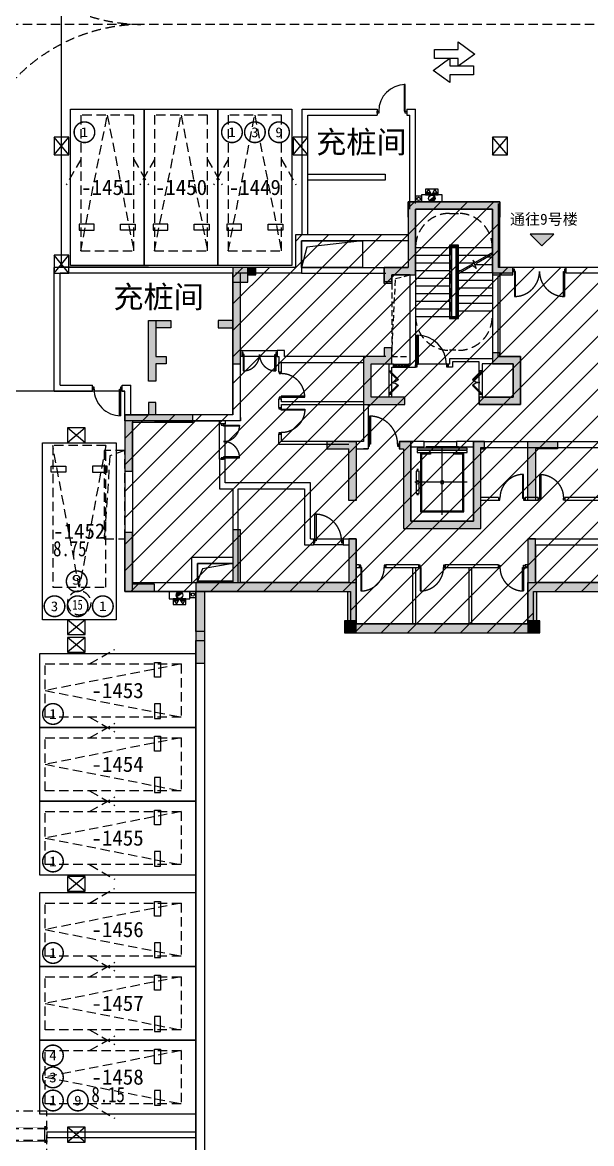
# Model space of a CAD drawing. Header units: millimetres. Extents: x 693907 to 1906102, y -24098 to 332602.
# Drawn here: x 791691 to 810982, y 76198 to 114193 of the extents above; entities that cross this region are included whole.
import ezdxf
from ezdxf.enums import TextEntityAlignment as Align
from ezdxf.xclip import XClip

# ---------------------------------------------------------------- set-up
doc = ezdxf.new("R2010")
doc.units = ezdxf.units.MM
doc.header["$LTSCALE"] = 100
doc.header["$XCLIPFRAME"] = 0
for name, pattern in [('A6-DK-B1F$0$HIDDEN2', [4.7625, 3.175, -1.5875]), ('A6-DK-B1F$0$X-DK-BF1$0$X-DK-BF1$0$DK-WALL-B1F$0$HIDDEN2', [4.7625, 3.175, -1.5875]), ('X9-B1F$0$HIDDEN2', [4.7625, 3.175, -1.5875]), ('XG-130-CORE-B1F$0$ACO-DASHED', [3, 2, -1]), ('XG-130-CORE-B1F$0$XG-14CORE-SF$0$X1-CORE-SF$0$HIDDEN2', [4.7625, 3.175, -1.5875])]:
    doc.linetypes.add(name, pattern=pattern)
doc.layers.get('Defpoints').update_dxf_attribs({"color": 189})
for name, color, linetype in [('-ACO-TTLB', 153, 'Continuous'), ('9#-HW-B1F$0$S-HATCH-X', 251, 'Continuous'), ('A-HATCH', 251, 'Continuous'), ('A-ROOM-IDEN', 31, 'Continuous'), ('A-WIND-IDEN', 244, 'Continuous'), ('A6-DK-B1F$0$A-CONC', 30, 'Continuous'), ('A6-DK-B1F$0$A-DOOR', 190, 'Continuous'), ('A6-DK-B1F$0$A-PRKG', 175, 'A6-DK-B1F$0$HIDDEN2'), ('A6-DK-B1F$0$A-PRKG-SIGN', 252, 'Continuous'), ('A6-DK-B1F$0$A-TRACK', 77, 'A6-DK-B1F$0$HIDDEN2'), ('A6-DK-B1F$0$A-WALL', 2, 'Continuous'), ('A6-DK-B1F$0$X-DK-BF1$0$X-DK-BF1$0$DK-WALL-B1F$0$A-DOOR', 190, 'Continuous'), ('A6-DK-BG-B1F$0$A-STAIR', 142, 'Continuous'), ('A6-W-B1$0$S-WALL-S', 4, 'Continuous'), ('a_parking_number', 120, 'Continuous'), ('a_parking_price', 211, 'Continuous'), ('TP-DK-1(xhs)$0$P-J-DIM-L', 70, 'Continuous'), ('TP-DK-1(xhs)$0$P-X-L', 240, 'Continuous'), ('TP-DK-1(xhs)$0$P-X-M', 2, 'Continuous'), ('TP-DK-1(xhs)$0$P-X-X', 1, 'Continuous'), ('X9-B1F$0$A-VOID', 221, 'X9-B1F$0$HIDDEN2'), ('X9-B1F$0$A-WALL', 2, 'Continuous'), ('X9-B1F$0$xref(dwg引用图层)', 7, 'Continuous'), ('XA6-130-N-B1F$0$A-DOOR', 190, 'Continuous'), ('XA6-130-N-B1F$0$A-HOLE-FLOR', 242, 'Continuous'), ('XA6-130-N-B1F$0$A-STAIR', 142, 'Continuous'), ('XA6-130-N-B1F$0$A-WALL', 2, 'Continuous'), ('XG-130-CORE-B1F$0$A-DOOR', 190, 'Continuous'), ('XG-130-CORE-B1F$0$A-EVTR', 193, 'Continuous'), ('XG-130-CORE-B1F$0$A-HOLE-FLOR', 242, 'Continuous'), ('XG-130-CORE-B1F$0$A-SILL', 135, 'Continuous'), ('XG-130-CORE-B1F$0$A-STAIR', 142, 'Continuous'), ('XG-130-CORE-B1F$0$A-WALL', 2, 'Continuous'), ('XG-130-CORE-B1F$0$XG-14CORE-SF$0$A-STAIR', 142, 'Continuous'), ('XG-130-CORE-B1F$0$XG-14CORE-SF$0$X1-CORE-SF$0$A-INDEX', 134, 'Continuous'), ('XG-130-CORE-B1F$0$XG-14CORE-SF$0$X1-CORE-SF$0$A-RAIL', 55, 'Continuous'), ('XG-130-CORE-B1F$0$XG-14CORE-SF$0$X1-CORE-SF$0$A-STAIR', 142, 'Continuous'), ('XG-130-CORE-B1F$0$XU-3A-28F-SF$0$A-WIND', 126, 'Continuous'), ('xref(dwg引用图层)', 7, 'Continuous')]:
    doc.layers.add(name, color=color, linetype=linetype)
for name, color, linetype, plot in [('9#-HW-B1F$0$S-EDIT', 241, 'Continuous', False), ('A6-W-B1$0$S-EDIT', 241, 'Continuous', False), ('XG-130-CORE-B1F$0$XG-14CORE-SF$0$X1-CORE-SF$0$-ACO-PLTW', 220, 'XG-130-CORE-B1F$0$XG-14CORE-SF$0$X1-CORE-SF$0$HIDDEN2', False)]:
    doc.layers.add(name, color=color, linetype=linetype, plot=plot)
doc.layers.add('LVTRY', color=6, linetype='Continuous', lineweight=18)
doc.layers.add('PUB_TEXT', color=7, linetype='Continuous', lineweight=15)
doc.styles.add('-黑体', font='simhei.ttf')
doc.styles.add('华文细黑', font='STXIHEI.TTF')
doc.styles.add('黑体', font='simhei.ttf', dxfattribs={"width": 0.8})

# ---------------------------------------------------------------- blocks, each defined once
blk = doc.blocks.new('*U160')
for p, q in [((-25, 0), (-25, 500)), ((25, 0), (25, 500))]:
    blk.add_line(p, q)
for points in [[(25, 500), (-25, 500), (-25, 450), (25, 450)], [(25, 500), (-25, 500), (-25, 450), (25, 450)], [(22, 497), (-22, 497), (-22, 453), (22, 453)], [(22, 497), (-22, 497), (-22, 453), (22, 453)], [(16, 395), (13, 395), (13, 399), (-16, 445), (-16, 450), (-13, 450), (-13, 446), (16, 400), (16, 395)], [(25, 0), (-25, 0), (-25, 50), (25, 50)], [(25, 0), (-25, 0), (-25, 50), (25, 50)], [(22, 3), (-22, 3), (-22, 47), (22, 47)], [(22, 3), (-22, 3), (-22, 47), (22, 47)], [(16, 295), (13, 295), (13, 299), (-16, 345), (-16, 350), (-13, 350), (-13, 346), (16, 300), (16, 295)], [(16, 195), (13, 195), (13, 199), (-16, 245), (-16, 250), (-13, 250), (-13, 246), (16, 200), (16, 195)], [(16, 95), (13, 95), (13, 99), (-16, 145), (-16, 150), (-13, 150), (-13, 146), (16, 100), (16, 95)]]:
    blk.add_lwpolyline(points, close=True)
blk = doc.blocks.new('*U161')
for points in [[(-1100, -35), (-1050, -35), (-1050, 35), (-1100, 35)], [(-50, -35), (0, -35), (0, 35), (-50, 35)], [(-85, -1035), (-85, -35), (-50, -35), (-50, -1035)]]:
    blk.add_lwpolyline(points, close=True)
blk.add_arc((-50, -35), 1000, 180, 270)
blk = doc.blocks.new('XG-130-CORE-B1F$0$DT-YL')
for p, q in [((13512, 6200), (12412, 6200)), ((12962, 3900), (12962, 6200)), ((12562, 5955), (12262, 5955)), ((12562, 6010), (12562, 5955)), ((13362, 5955), (13362, 6010)), ((13662, 5955), (13362, 5955)), ((12156, 5430), (12106, 5430)), ((12131, 5380), (12131, 5430)), ((13806, 5000), (12031, 5000)), ((12156, 4570), (12106, 4570)), ((12131, 4620), (12131, 4570))]:
    blk.add_line(p, q)
for points in [[(13806, 6100), (13806, 6160), (12118, 6160), (12118, 6100)], [(13806, 6010), (13806, 6070), (12118, 6070), (12118, 6010)], [(12081, 5380), (12081, 4620), (12181, 4620), (12181, 5380)]]:
    blk.add_lwpolyline(points, close=True)
for points in [[(12231, 6010), (12231, 4000), (13693, 4000), (13693, 6010)], [(12262, 5955), (12262, 4030), (13662, 4030), (13662, 5955)]]:
    blk.add_lwpolyline(points)
blk.add_circle((12131, 5000), 60)
at = {"extrusion": (0, 0, -1)}
blk.add_ellipse((12962, 5000), major_axis=(60.1, 0), ratio=0.918919, start_param=4.712389, end_param=10.995574, dxfattribs=at)
blk = doc.blocks.new('*U162')
at = {"linetype": 'ByBlock', "lineweight": -2}
for points in [[(0, 35), (50, 35), (50, -35), (0, -35)], [(322, 258), (75, 10), (50, 35), (297, 282)], [(478, 258), (725, 10), (750, 35), (503, 282)], [(800, 35), (750, 35), (750, -35), (800, -35)]]:
    blk.add_lwpolyline(points, close=True, dxfattribs=at)
for centre, start, end in [((50, 35), 0, 45), ((750, 35), 135, 180)]:
    blk.add_arc(centre, 350, start, end, dxfattribs=at)
blk = doc.blocks.new('XG-130-CORE-B1F')
at = {"const_width": 0.25}
blk.add_lwpolyline([(8240, 9020, 1), (8240, 9020, 1)], format="xyb", close=True, dxfattribs=at)
at = {"layer": 'XG-130-CORE-B1F$0$A-HOLE-FLOR', "linetype": 'XG-130-CORE-B1F$0$ACO-DASHED'}
blk.add_lwpolyline([(8940, 9270), (9570, 9270), (9570, 12040), (8940, 12040)], close=True, dxfattribs=at)
blk.add_lwpolyline([(8940, 9270), (9069, 11912), (9570, 12040)], dxfattribs=at)
at = {"layer": 'XG-130-CORE-B1F$0$A-SILL'}
for points in [[(9005, 9010), (9505, 9010)], [(9005, 8910), (9505, 8910)]]:
    blk.add_lwpolyline(points, dxfattribs=at)
at = {"layer": 'XG-130-CORE-B1F$0$A-STAIR'}
blk.add_lwpolyline([(10040, 6390), (11140, 6390)], dxfattribs=at)
at = {"layer": 'XG-130-CORE-B1F$0$A-WALL'}
for p, q in [((12360, 14260), (12360, 9190)), ((10900, 9190), (10900, 9010)), ((10850, 9010), (10850, 8910)), ((11000, 9090), (11000, 8910))]:
    blk.add_line(p, q, dxfattribs=at)
for points in [[(12360, 14260), (9750, 14260), (9750, 8990)], [(9570, 9010), (9570, 12040), (8940, 12040), (8940, 11740), (8690, 11740), (8690, 12290), (9500, 12290)], [(12540, 11989), (12540, 9270), (13310, 9270), (13310, 7640), (11910, 7640), (11910, 7990), (12010, 7990), (12010, 7890), (13060, 7890), (13060, 9020), (12010, 9020), (12010, 8790), (11910, 8790), (11910, 9090), (11000, 9090)], [(8840, 8790), (8940, 8790), (8940, 8910), (9005, 8910), (9005, 9010), (8940, 9010), (8940, 9570), (8690, 9570), (8690, 9270), (7990, 9270), (7990, 7640), (9390, 7640), (9390, 7890), (8940, 7890), (8940, 7990), (8840, 7990), (8840, 7890), (8240, 7890), (8240, 9020), (8840, 9020)], [(12360, 9190), (10900, 9190)], [(8840, 9020), (8840, 8910)], [(8840, 9020), (8840, 8790)], [(9570, 9010), (9505, 9010)], [(9505, 9010), (9505, 8910), (9750, 8910), (9750, 8990), (9750, 8990)], [(10900, 9010), (10850, 9010)], [(11000, 8910), (10850, 8910)], [(11710, 6390), (11140, 6390), (11140, 6210), (11710, 6210), (11710, 3690), (9590, 3690), (9590, 6210), (10040, 6210), (10040, 6390), (9590, 6390)]]:
    blk.add_lwpolyline(points, dxfattribs=at)
at = {"layer": 'XG-130-CORE-B1F$0$XG-14CORE-SF$0$A-STAIR'}
for p, q in [((8840, 8790), (8840, 7990)), ((8940, 7990), (8940, 8790)), ((11910, 7990), (11910, 8790)), ((12010, 8790), (12010, 7990))]:
    blk.add_line(p, q, dxfattribs=at)
blk.add_lwpolyline([(10850, 9010), (9750, 9010)], dxfattribs=at)
at = {"layer": 'XG-130-CORE-B1F$0$XG-14CORE-SF$0$X1-CORE-SF$0$-ACO-PLTW'}
blk.add_line((11180, 13020), (10930, 13020), dxfattribs=at)
blk.add_lwpolyline([(10930, 13020), (10930, 10580), (11180, 10580), (11180, 13020)], dxfattribs=at)
at = {"layer": 'XG-130-CORE-B1F$0$XG-14CORE-SF$0$X1-CORE-SF$0$A-INDEX'}
for points in [[(12360, 12742), (11815, 12428), (11692, 12530), (11808, 12250), (11685, 12352), (11130, 12032)], [(12360, 12800), (11774, 12462)], [(11731, 12437), (11130, 12090)]]:
    blk.add_lwpolyline(points, dxfattribs=at)
at = {"layer": 'XG-130-CORE-B1F$0$XG-14CORE-SF$0$X1-CORE-SF$0$A-RAIL'}
for points in [[(10905, 10555), (11205, 10555), (11205, 13045), (10905, 13045)], [(10955, 10605), (11155, 10605), (11155, 12995), (10955, 12995)]]:
    blk.add_lwpolyline(points, close=True, dxfattribs=at)
at = {"layer": 'XG-130-CORE-B1F$0$XG-14CORE-SF$0$X1-CORE-SF$0$A-STAIR'}
for p, q in [((9750, 12970), (10905, 12970)), ((10955, 12970), (11155, 12970)), ((10980, 10630), (10980, 12970)), ((11130, 10630), (11130, 12970)), ((11205, 12970), (12360, 12970)), ((9750, 12710), (10905, 12710)), ((10955, 12720), (10980, 12720)), ((11130, 12710), (11155, 12710)), ((11205, 12710), (12222, 12710)), ((12200, 12650), (12360, 12650)), ((9750, 12450), (10905, 12450)), ((9750, 12190), (10905, 12190)), ((10955, 12460), (10980, 12460)), ((10955, 12200), (10980, 12200)), ((11130, 12450), (11155, 12450)), ((11130, 12190), (11155, 12190)), ((11205, 12450), (11721, 12450)), ((11205, 12190), (11304, 12190)), ((11750, 12390), (12360, 12390)), ((9750, 11930), (10905, 11930)), ((10955, 11940), (10980, 11940)), ((11130, 11860), (11155, 11860)), ((11205, 11860), (12360, 11860)), ((11282, 12120), (12360, 12120)), ((9750, 11670), (10905, 11670)), ((9750, 11410), (10905, 11410)), ((10955, 11680), (10980, 11680)), ((10955, 11420), (10980, 11420)), ((11130, 11600), (11155, 11600)), ((11205, 11600), (12360, 11600)), ((9750, 11150), (10905, 11150)), ((10955, 11160), (10980, 11160)), ((11130, 11340), (11155, 11340)), ((11130, 11080), (11155, 11080)), ((11205, 11340), (12360, 11340)), ((11205, 11080), (12360, 11080)), ((9750, 10890), (10905, 10890)), ((10955, 10900), (10980, 10900)), ((11130, 10820), (11155, 10820)), ((11205, 10820), (12360, 10820)), ((9750, 10630), (10905, 10630)), ((10955, 10630), (11155, 10630))]:
    blk.add_line(p, q, dxfattribs=at)
at = {"layer": 'XG-130-CORE-B1F$0$XG-14CORE-SF$0$X1-CORE-SF$0$A-STAIR', "linetype": 'XG-130-CORE-B1F$0$XG-14CORE-SF$0$X1-CORE-SF$0$HIDDEN2'}
for points in [[(10900, 14120), (11200, 14120)], [(11110, 9480), (10900, 9480)]]:
    blk.add_lwpolyline(points, dxfattribs=at)
for centre, start, end in [((10900, 12970), 90, 180), ((11200, 12970), 0, 90), ((10900, 10630), 180, 270), ((11200, 10630), 270, 0)]:
    blk.add_arc(centre, 1150, start, end, dxfattribs=at)
at = {"layer": 'XG-130-CORE-B1F$0$A-DOOR'}
for name, p, rotation in [('*U161', (9750, 8960), 180), ('*U162', (11960, 7990), 90)]:
    blk.add_blockref(name, p, dxfattribs=dict(at, rotation=rotation))
at = {"layer": 'XG-130-CORE-B1F$0$A-DOOR', "xscale": -1, "rotation": 270}
blk.add_blockref('*U162', (8890, 7990), dxfattribs=at)
at = {"layer": 'XG-130-CORE-B1F$0$A-EVTR'}
blk.add_blockref('XG-130-CORE-B1F$0$DT-YL', (-2312, 10), dxfattribs=at)
at = {"layer": 'XG-130-CORE-B1F$0$XU-3A-28F-SF$0$A-WIND', "rotation": 90}
blk.add_blockref('*U160', (9505, 8960), dxfattribs=at)
blk = doc.blocks.new('*U139')
for points in [[(-965, 985), (-965, 35), (-1000, 35), (-1000, 985)], [(-1000, 35), (-1050, 35), (-1050, -35), (-1000, -35)], [(0, 35), (-50, 35), (-50, -35), (0, -35)]]:
    blk.add_lwpolyline(points, close=True)
blk.add_arc((-1000, 35), 950, 0, 90)
blk = doc.blocks.new('*U133')
at = {"linetype": 'ByBlock', "lineweight": -2}
for points in [[(0, -35), (50, -35), (50, 35), (0, 35)], [(1150, -35), (1200, -35), (1200, 35), (1150, 35)], [(85, -585), (85, -35), (50, -35), (50, -585)], [(1115, -585), (1115, -35), (1150, -35), (1150, -585)]]:
    blk.add_lwpolyline(points, close=True, dxfattribs=at)
for centre, start, end in [((50, -35), 270, 0), ((1150, -35), 180, 270)]:
    blk.add_arc(centre, 550, start, end, dxfattribs=at)
blk = doc.blocks.new('*U134')
for points in [[(-850, 35), (-900, 35), (-900, -35), (-850, -35)], [(0, 35), (-50, 35), (-50, -35), (0, -35)], [(-815, -835), (-815, -35), (-850, -35), (-850, -835)]]:
    blk.add_lwpolyline(points, close=True)
blk.add_arc((-850, -35), 800, 270, 0)
blk = doc.blocks.new('*U141')
for points in [[(-900, 35), (-850, 35), (-850, -35), (-900, -35)], [(-50, 35), (0, 35), (0, -35), (-50, -35)], [(-85, -835), (-85, -35), (-50, -35), (-50, -835)]]:
    blk.add_lwpolyline(points, close=True)
blk.add_arc((-50, -35), 800, 180, 270)
blk = doc.blocks.new('*U142')
at = {"linetype": 'ByBlock', "lineweight": -2}
for points in [[(0, -35), (50, -35), (50, 35), (0, 35)], [(1750, -35), (1800, -35), (1800, 35), (1750, 35)], [(85, -885), (85, -35), (50, -35), (50, -885)], [(1715, -885), (1715, -35), (1750, -35), (1750, -885)]]:
    blk.add_lwpolyline(points, close=True, dxfattribs=at)
for centre, start, end in [((50, -35), 270, 0), ((1750, -35), 180, 270)]:
    blk.add_arc(centre, 850, start, end, dxfattribs=at)
blk = doc.blocks.new('*U144')
for points in [[(-85, 835), (-85, 35), (-50, 35), (-50, 835)], [(-900, -35), (-850, -35), (-850, 35), (-900, 35)], [(-50, -35), (0, -35), (0, 35), (-50, 35)]]:
    blk.add_lwpolyline(points, close=True)
blk.add_arc((-50, 35), 800, 90, 180)
blk = doc.blocks.new('*U136')
at = {"color": 0, "linetype": 'ByBlock', "lineweight": -2}
for points in [[(85, 935), (85, 35), (50, 35), (50, 935)], [(50, 35), (0, 35), (0, -35), (50, -35)], [(1000, 35), (950, 35), (950, -35), (1000, -35)]]:
    blk.add_lwpolyline(points, close=True, dxfattribs=at)
blk.add_arc((50, 35), 900, 360, 90, dxfattribs=at)
blk = doc.blocks.new('XA6-130-N-B1F')
at = {"layer": 'XA6-130-N-B1F$0$A-HOLE-FLOR'}
for points in [[(5880, 13190), (7950, 13190), (7950, 12290), (5880, 12290)], [(2360, 2260), (3560, 2260), (3560, 1660), (2360, 1660)]]:
    blk.add_lwpolyline(points, close=True, dxfattribs=at)
at = {"layer": 'XA6-130-N-B1F$0$A-HOLE-FLOR', "elevation": 0}
blk.add_lwpolyline([(7950, 13190), (6066, 12979), (5880, 12290)], dxfattribs=at)
at = {"layer": 'XA6-130-N-B1F$0$A-HOLE-FLOR'}
blk.add_lwpolyline([(3560, 2260), (2533, 2073), (2360, 1660)], dxfattribs=at)
at = {"layer": 'XA6-130-N-B1F$0$A-STAIR'}
for points in [[(3860, 9470), (5060, 9470)], [(5060, 9270), (3860, 9270)], [(3100, 5790), (3100, 6990)], [(3300, 5790), (3300, 6990)], [(6290, 3090), (7290, 3090)], [(7290, 2890), (6290, 2890)]]:
    blk.add_lwpolyline(points, dxfattribs=at)
at = {"layer": 'XA6-130-N-B1F$0$A-WALL'}
for p, q in [((12560, 14460), (12560, 12290)), ((12360, 14260), (12360, 9200))]:
    blk.add_line(p, q, dxfattribs=at)
for points in [[(13050, 12290), (12560, 12290), (12560, 14460)], [(13050, 12090), (12360, 12090), (12360, 14260)], [(9500, 13390), (5680, 13390), (5680, 12290), (700, 12290), (700, 10490), (700, 10490)], [(9500, 13190), (5880, 13190), (5880, 12090), (900, 12090), (900, 10290), (900, 10290), (900, 7090), (150, 7090), (150, 1610), (7740, 1610), (7740, 210), (13560, 210), (13560, 1610), (29020, 1610), (29020, 210), (34840, 210), (34840, 1610), (42480, 1610)], [(5880, 12290), (8740, 12290)], [(13050, 12090), (13050, 12290)], [(27730, 12290), (21980, 12290), (21980, 12290), (21980, 12290), (21980, 7300), (20600, 7300), (20600, 12290), (20600, 12290), (20600, 12290), (14850, 12290)], [(14850, 12090), (14850, 12290)], [(3810, 8290), (3810, 12090)], [(5880, 12090), (8740, 12090)], [(9190, 6390), (9590, 6390), (9590, 3690), (11710, 3690), (11710, 6390), (15990, 6390), (15990, 12090)], [(12610, 12090), (12610, 9270)], [(27730, 12090), (22180, 12090), (22180, 12090), (22180, 12090), (22180, 7100), (20400, 7100), (20400, 12090), (20400, 12090), (20400, 12090), (14850, 12090)], [(700, 10490), (700, 10490), (700, 7290), (-100, 7290), (-100, 1310), (7440, 1310), (7440, -90), (13860, -90), (13860, 1310), (28720, 1310), (28720, -90), (35140, -90), (35140, 1310), (42680, 1310)], [(3860, 9470), (3810, 9470)], [(3860, 9270), (3810, 9270)], [(3860, 9470), (3860, 9270)], [(7990, 9270), (5310, 9270), (5310, 9470), (5060, 9470), (5060, 9270), (5110, 9270), (5110, 9070), (7990, 9070)], [(8740, 9270), (7990, 9270), (7990, 6390), (5210, 6390), (5210, 6640)], [(8740, 9270), (7990, 9270), (7990, 7700)], [(5110, 8740), (5110, 9070)], [(5110, 8740), (5210, 8740)], [(5210, 8740), (5210, 9070)], [(12100, 6190), (16190, 6190), (16190, 8400)], [(5110, 7840), (5210, 7840)], [(5110, 7540), (5110, 7840)], [(7990, 7740), (5210, 7740), (5210, 7840)], [(5210, 7540), (5210, 7640), (7990, 7640)], [(8140, 7640), (8140, 6140), (7990, 6140)], [(3810, 7390), (3810, 7090), (3300, 7090), (3300, 6990), (3100, 6990)], [(5110, 7540), (5210, 7540)], [(900, 7090), (3100, 7090)], [(3100, 6990), (3100, 7090)], [(7490, 6290), (5110, 6290), (5110, 6640)], [(5110, 6640), (5210, 6640)], [(7740, 6140), (8140, 6140)], [(9190, 6390), (9190, 6140)], [(9190, 6140), (9340, 6140), (9340, 3440), (11960, 3440), (11960, 6190), (12100, 6190)], [(16190, 6190), (16190, 4390), (14810, 4390)], [(16090, 6190), (16090, 4490), (14810, 4490)], [(6190, 3090), (6190, 4990), (3300, 4990), (3300, 5790), (3100, 5790), (3100, 4790), (3560, 4790), (3560, 1610)], [(3740, 1610), (3740, 4790), (5990, 4790), (5990, 2890), (6290, 2890)], [(12560, 4490), (11960, 4490)], [(12560, 4390), (11960, 4390)], [(12560, 4490), (12560, 4390)], [(13460, 4490), (13460, 4390)], [(13910, 4490), (13460, 4490)], [(13910, 4390), (13460, 4390)], [(13910, 4490), (13910, 4390)], [(14810, 4490), (14810, 4390)], [(6190, 3090), (6290, 3090)], [(6290, 3090), (6290, 2890)], [(7290, 3090), (7290, 2890)], [(7290, 3090), (7740, 3090), (7740, 1610)], [(13560, 3090), (16390, 3090)], [(13560, 3090), (13560, 1610)], [(7290, 2890), (7490, 2890), (7490, 1610)], [(13810, 2890), (13810, 1610)], [(13810, 2890), (16390, 2890)], [(3560, 2460), (2160, 2460), (2160, 1610)], [(3560, 2260), (2360, 2260), (2360, 1610)], [(7840, 2210), (7740, 2210)], [(7840, 2110), (7740, 2110)], [(7840, 2210), (7840, 2110)], [(9850, 2210), (8740, 2210)], [(8740, 2210), (8740, 2110)], [(9850, 2110), (8740, 2110)], [(9650, 2110), (9650, 210)], [(9750, 2110), (9750, 210)], [(9850, 2210), (9850, 2110)], [(12560, 2210), (10750, 2210)], [(10750, 2210), (10750, 2110)], [(12560, 2110), (10750, 2110)], [(11550, 2110), (11550, 210)], [(11650, 2110), (11650, 210)], [(12560, 2210), (12560, 2110)], [(13560, 2210), (13460, 2210)], [(13460, 2210), (13460, 2110)], [(13560, 2110), (13460, 2110)]]:
    blk.add_lwpolyline(points, dxfattribs=at)
at = {"layer": 'XA6-130-N-B1F$0$A-DOOR'}
for name, p in [('*U142', (13050, 12190)), ('*U133', (3860, 9370)), ('*U139', (9190, 6265)), ('*U144', (13460, 4440)), ('*U136', (6290, 2990)), ('*U134', (8740, 2160)), ('*U134', (10750, 2160)), ('*U141', (13460, 2160))]:
    blk.add_blockref(name, p, dxfattribs=at)
at = {"layer": 'XA6-130-N-B1F$0$A-DOOR', "rotation": 90}
for name, p in [('*U134', (5160, 8740)), ('*U133', (3200, 5790))]:
    blk.add_blockref(name, p, dxfattribs=at)
at = {"layer": 'XA6-130-N-B1F$0$A-DOOR', "xscale": -1, "rotation": 90}
blk.add_blockref('*U134', (5160, 6640), dxfattribs=at)
at = {"layer": 'XA6-130-N-B1F$0$A-DOOR', "xscale": -1}
blk.add_blockref('*U144', (13910, 4440), dxfattribs=at)
blk = doc.blocks.new('X9-B1F')
blk.add_lwpolyline([(6384, 1310), (-100, 1310), (-100, 3346)])
at = {"layer": 'X9-B1F$0$A-VOID'}
blk.add_lwpolyline([(-100, 6090), (-800, 6090), (-800, 3090), (-100, 3090)], close=True, dxfattribs=at)
blk.add_lwpolyline([(-100, 6090), (-611, 5909), (-800, 3090)], dxfattribs=at)
at = {"layer": 'X9-B1F$0$A-WALL'}
for points in [[(3810, 7095), (3810, 9020)], [(-100, 7154), (-100, 7290), (700, 7290)]]:
    blk.add_lwpolyline(points, dxfattribs=at)
ref = blk.add_blockref('XA6-130-N-B1F', (0, 0))
XClip(ref).set_block_clipping_path([(36829.9999999999, 14900), (36829.9999999999, 12100), (36318.6239128392, 12100), (36329.9999999999, 9110), (34431.8439424955, 9110), (34431.8439424955, 7784.2190057501), (33190.0000000001, 7800.0000000003), (33170.0000028054, 3090), (38770.0000000001, 3090), (38770.0000000001, -1000), (-1000, -1000), (-1000, 7200), (453.9402266936, 7200), (900.0000000002, 7110), (3868.814346151, 7200), (3868.814346151, 9020.0000000001), (3650, 9020.0000000001), (3649.9999999999, 14900)])
at = {"layer": 'X9-B1F$0$xref(dwg引用图层)'}
blk.add_blockref('XG-130-CORE-B1F', (0, 0), dxfattribs=at)
blk = doc.blocks.new('9#-HW-B1F')
at = {"layer": '9#-HW-B1F$0$S-HATCH-X'}
for points in [[(9750, 13990), (9750, 14260), (12360, 14260), (12360, 13990), (12360, 12040), (13050, 12040), (13050, 12290), (12610, 12290), (12610, 13990), (12610, 14510), (9500, 14510), (9500, 13990), (9500, 12290), (8690, 12290), (8690, 11810), (8940, 11810), (8940, 12040), (9750, 12040)], [(4060, 12290), (3560, 12290), (3560, 11790), (4060, 11790)], [(4340, 12290), (4060, 12290), (4060, 12040), (4340, 12040)], [(3810, 11790), (3560, 11790), (3560, 9020), (3810, 9020)], [(1300, 9270), (950, 9270), (950, 10490), (700, 10490), (700, 8440), (950, 8440), (950, 9020), (1300, 9020)], [(1450, 10490), (950, 10490), (950, 10240), (1450, 10240)], [(3560, 10490), (3060, 10490), (3060, 10240), (3560, 10240)], [(9390, 7890), (8240, 7890), (8240, 9020), (8940, 9020), (8940, 9570), (8690, 9570), (8690, 9270), (7990, 9270), (7990, 7640), (9390, 7640), (9390, 7710)], [(13310, 9270), (12610, 9270), (12610, 9400), (12360, 9400), (12360, 9020), (13060, 9020), (13060, 7890), (11910, 7890), (11910, 7710), (11910, 7640), (13310, 7640)], [(150, 7040), (2200, 7040), (2200, 7110), (2200, 7290), (950, 7290), (950, 7710), (700, 7710), (700, 7290), (-100, 7290), (-100, 5390), (150, 5390)], [(7740, 6390), (7490, 6390), (6740, 6390), (6740, 6140), (7490, 6140), (7490, 4390), (7740, 4390)], [(9590, 6390), (9210, 6390), (9210, 6140), (9340, 6140), (9340, 3440), (11960, 3440), (11960, 6140), (12090, 6140), (12090, 6390), (11710, 6390), (11710, 3690), (9590, 3690)], [(14560, 6390), (13810, 6390), (13560, 6390), (13560, 4390), (13810, 4390), (13810, 6140), (14560, 6140)], [(29020, 1610), (29020, 3090), (28770, 3090), (28770, 1610), (25090, 1610), (25090, 4200), (24840, 4200), (24840, 1610), (17740, 1610), (17740, 4200), (17490, 4200), (17490, 1610), (13810, 1610), (13810, 3090), (13560, 3090), (13560, 1610), (13560, 310), (13860, 310), (13860, 1310), (28720, 1310), (28720, 310), (29020, 310)], [(150, 3310), (-100, 3310), (-100, 1310), (150, 1310)], [(7740, 1610), (7740, 1610), (7740, 3090), (7490, 3090), (7490, 1610), (3810, 1610), (3810, 3400), (3560, 3400), (3560, 1610), (2300, 1610), (2300, 1310), (2300, -1127), (2600, -1127), (2600, 1310), (7440, 1310), (7440, 310), (7740, 310)], [(900, 1560), (150, 1560), (150, 1310), (900, 1310)], [(7740, 310), (7340, 310), (7340, -90), (7740, -90)], [(13560, 210), (7740, 210), (7740, -90), (13560, -90)], [(13960, 310), (13560, 310), (13560, -90), (13960, -90)]]:
    blk.add_hatch(color=256, dxfattribs=at).paths.add_polyline_path(points)
at = {"layer": '9#-HW-B1F$0$S-EDIT'}
for p, q in [((950, 10490), (1450, 10490)), ((1450, 10490), (1450, 10240)), ((3560, 10490), (3060, 10490)), ((3060, 10490), (3060, 10240)), ((1450, 10240), (950, 10240)), ((3060, 10240), (3560, 10240)), ((950, 7710), (700, 7710)), ((700, 7710), (700, 7290)), ((950, 7290), (950, 7710)), ((700, 7290), (-100, 7290)), ((-100, 7290), (-100, 5390)), ((2200, 7290), (950, 7290)), ((2200, 7110), (2200, 7290)), ((150, 5390), (150, 7040)), ((150, 7040), (2200, 7040)), ((2200, 7040), (2200, 7110)), ((2200, 7110), (2200, 7110)), ((7490, 6390), (6740, 6390)), ((6740, 6390), (6740, 6140)), ((6740, 6140), (7490, 6140)), ((13810, 6390), (14560, 6390)), ((14560, 6140), (13810, 6140)), ((14560, 6390), (14560, 6140)), ((-100, 5390), (150, 5390)), ((3810, 3400), (3560, 3400)), ((3560, 3400), (3560, 1610)), ((3810, 1610), (3810, 3400)), ((7740, 3090), (7490, 3090)), ((7490, 3090), (7490, 1610)), ((7740, 1610), (7740, 3090)), ((13810, 3090), (13560, 3090)), ((13560, 3090), (13560, 1610)), ((13810, 1610), (13810, 3090)), ((900, 1560), (150, 1560)), ((900, 1310), (900, 1560)), ((7740, 310), (7740, 1610)), ((7740, 1610), (7740, 1610)), ((13560, 1610), (13560, 310)), ((-100, 1310), (900, 1310)), ((2300, 1310), (2300, -1127)), ((2600, 1310), (7440, 1310)), ((2600, 1310), (2600, -1127)), ((7440, 1310), (7440, 310)), ((13560, 210), (7740, 210)), ((7740, -90), (13560, -90)), ((2300, -1127), (2600, -1127))]:
    blk.add_line(p, q, dxfattribs=at)
for points in [[(9500, 13990), (9500, 14510), (12610, 14510), (12610, 13990)], [(9750, 13990), (9750, 14260), (12360, 14260), (12360, 13990)], [(9500, 13990), (9500, 12290), (8690, 12290), (8690, 11810), (8940, 11810), (8940, 12040), (9750, 12040), (9750, 13990)], [(12360, 13990), (12360, 13990), (12360, 12040), (13050, 12040), (13050, 12290), (12610, 12290), (12610, 13990)], [(4060, 12040), (4340, 12040), (4340, 12290), (3560, 12290), (3560, 9020), (3810, 9020), (3810, 11790)], [(7490, 6390), (7740, 6390), (7740, 4390), (7490, 4390), (7490, 6140)], [(13810, 6140), (13810, 4390), (13560, 4390), (13560, 6390), (13810, 6390)], [(3560, 1610), (2300, 1610), (2300, 1310)], [(7490, 1610), (3810, 1610)], [(17490, 1610), (13810, 1610)], [(13860, 310), (13860, 1310), (28720, 1310), (28720, 310)]]:
    blk.add_lwpolyline(points, dxfattribs=at)
for points in [[(4060, 12290), (3560, 12290), (3560, 11790), (4060, 11790)], [(950, 9270), (1300, 9270), (1300, 9020), (950, 9020), (950, 8440), (700, 8440), (700, 10490), (950, 10490)], [(7990, 9270), (7990, 7640), (9390, 7640), (9390, 7710), (9390, 7710), (9390, 7890), (8240, 7890), (8240, 9020), (8940, 9020), (8940, 9570), (8690, 9570), (8690, 9270)], [(13060, 7890), (11910, 7890), (11910, 7710), (11910, 7710), (11910, 7640), (13310, 7640), (13310, 9270), (12610, 9270), (12610, 9400), (12360, 9400), (12360, 9020), (13060, 9020)], [(9590, 6390), (9210, 6390), (9210, 6140), (9340, 6140), (9340, 3440), (11960, 3440), (11960, 6140), (12090, 6140), (12090, 6390), (11710, 6390), (11710, 3690), (9590, 3690)], [(150, 1310), (150, 3310), (-100, 3310), (-100, 1310)], [(7740, 310), (7340, 310), (7340, -90), (7740, -90)], [(13960, 310), (13560, 310), (13560, -90), (13960, -90)]]:
    blk.add_lwpolyline(points, close=True, dxfattribs=at)
blk = doc.blocks.new('9#-W-B1F')
at = {"color": 0, "linetype": 'ByBlock', "lineweight": -2}
for p, q in [((950, 10490), (1450, 10490)), ((1450, 10490), (1450, 10240)), ((3560, 10490), (3060, 10490)), ((3060, 10490), (3060, 10240)), ((1450, 10240), (950, 10240)), ((3060, 10240), (3560, 10240)), ((950, 7710), (700, 7710)), ((700, 7710), (700, 7290)), ((950, 7290), (950, 7710)), ((700, 7290), (-100, 7290)), ((-100, 7290), (-100, 5390)), ((2200, 7290), (950, 7290)), ((2200, 7110), (2200, 7290)), ((150, 7040), (2200, 7040)), ((150, 5390), (150, 7040)), ((2200, 7040), (2200, 7110)), ((2200, 7110), (2200, 7110)), ((7490, 6390), (6740, 6390)), ((6740, 6390), (6740, 6140)), ((6740, 6140), (7490, 6140)), ((13810, 6390), (14560, 6390)), ((14560, 6140), (13810, 6140)), ((14560, 6390), (14560, 6140)), ((-100, 5390), (150, 5390)), ((3810, 3400), (3560, 3400)), ((3560, 3400), (3560, 1610)), ((3810, 1610), (3810, 3400)), ((7740, 3090), (7490, 3090)), ((7490, 3090), (7490, 1610)), ((7740, 1610), (7740, 3090)), ((13810, 3090), (13560, 3090)), ((13560, 3090), (13560, 1610)), ((13810, 1610), (13810, 3090)), ((900, 1560), (150, 1560)), ((900, 1310), (900, 1560)), ((7740, 310), (7740, 1610)), ((7740, 1610), (7740, 1610)), ((13560, 1610), (13560, 310)), ((150, 1310), (900, 1310)), ((2300, 1310), (2300, -1127)), ((2600, 1310), (2600, -1127)), ((2600, 1310), (7440, 1310)), ((7440, 1310), (7440, 310)), ((13560, 210), (7740, 210)), ((7740, -90), (13560, -90)), ((2300, -1127), (2600, -1127))]:
    blk.add_line(p, q, dxfattribs=at)
for points in [[(9500, 13990), (9500, 14510), (12610, 14510), (12610, 13990)], [(9750, 13990), (9750, 14260), (12360, 14260), (12360, 13990)], [(9500, 13990), (9500, 12290), (8690, 12290), (8690, 11810), (8940, 11810), (8940, 12040), (9750, 12040), (9750, 13990)], [(12360, 13990), (12360, 13990), (12360, 12040), (13050, 12040), (13050, 12290), (12610, 12290), (12610, 13990)], [(4060, 12040), (4340, 12040), (4340, 12290), (3560, 12290), (3560, 9020), (3810, 9020), (3810, 11790)], [(7490, 6390), (7740, 6390), (7740, 4390), (7490, 4390), (7490, 6140)], [(13810, 6140), (13810, 4390), (13560, 4390), (13560, 6390), (13810, 6390)], [(3560, 1610), (2300, 1610), (2300, 1310)], [(7490, 1610), (3810, 1610)], [(17490, 1610), (13810, 1610)], [(13860, 310), (13860, 1310), (28720, 1310), (28720, 310)]]:
    blk.add_lwpolyline(points, dxfattribs=at)
for points in [[(4060, 12290), (3560, 12290), (3560, 11790), (4060, 11790)], [(950, 9270), (1300, 9270), (1300, 9020), (950, 9020), (950, 8440), (700, 8440), (700, 10490), (950, 10490)], [(7990, 9270), (7990, 7640), (9390, 7640), (9390, 7710), (9390, 7710), (9390, 7890), (8240, 7890), (8240, 9020), (8940, 9020), (8940, 9570), (8690, 9570), (8690, 9270)], [(13060, 7890), (11910, 7890), (11910, 7710), (11910, 7710), (11910, 7640), (13310, 7640), (13310, 9270), (12610, 9270), (12610, 9400), (12360, 9400), (12360, 9020), (13060, 9020)], [(9590, 6390), (9210, 6390), (9210, 6140), (9340, 6140), (9340, 3440), (11960, 3440), (11960, 6140), (12090, 6140), (12090, 6390), (11710, 6390), (11710, 3690), (9590, 3690)], [(150, 1310), (150, 3310), (-100, 3310), (-100, 1310)], [(7740, 310), (7340, 310), (7340, -90), (7740, -90)], [(13960, 310), (13560, 310), (13560, -90), (13960, -90)]]:
    blk.add_lwpolyline(points, close=True, dxfattribs=at)
blk = doc.blocks.new('BF1')
at = {"layer": 'xref(dwg引用图层)'}
for name in ['9#-HW-B1F', '9#-W-B1F']:
    blk.add_blockref(name, (53050, 93600), dxfattribs=at)
blk = doc.blocks.new('TP-DK-1(xhs)$0$PG01.1')
at = {"color": 1}
for p, q in [((108, 187), (0, 0)), ((80, 72), (66, 58)), ((89, 72), (66, 48)), ((99, 72), (66, 39)), ((109, 72), (66, 29)), ((118, 72), (66, 20)), ((128, 72), (66, 10)), ((138, 72), (66, 0)), ((147, 72), (76, 0)), ((150, 65), (85, 0)), ((150, 56), (94, 0)), ((150, 46), (104, 0)), ((216, 0), (108, 187)), ((150, 36), (114, 0)), ((150, 27), (123, 0)), ((150, 17), (133, 0)), ((150, 8), (142, 0)), ((324, 187), (216, 0)), ((296, 72), (282, 58)), ((305, 72), (282, 48)), ((315, 72), (282, 39)), ((325, 72), (282, 29)), ((334, 72), (282, 20)), ((344, 72), (282, 10)), ((354, 72), (282, 0)), ((363, 72), (292, 0)), ((366, 65), (301, 0)), ((366, 56), (310, 0)), ((366, 46), (320, 0)), ((432, 0), (324, 187)), ((366, 36), (330, 0)), ((366, 27), (339, 0)), ((366, 17), (349, 0)), ((366, 8), (358, 0))]:
    blk.add_line(p, q, dxfattribs=at)
at = {"color": 2}
for p, q in [((0, 0), (216, 0)), ((216, 0), (432, 0))]:
    blk.add_line(p, q, dxfattribs=at)
at = {"color": 1}
for points in [[(0, 0), (436, 0), (436, 190), (0, 190)], [(66, 72), (150, 72), (150, 0), (66, 0)], [(282, 72), (366, 72), (366, 0), (282, 0)]]:
    blk.add_lwpolyline(points, close=True, dxfattribs=at)
blk = doc.blocks.new('TP-DK-1(xhs)$0$PG02.4')
blk.add_hatch(color=1).paths.add_polyline_path([(265, 48, 0.699012), (461, 120, 0.141488), (444, 179)])
at = {"color": 1}
blk.add_line((265, 48), (444, 179), dxfattribs=at)
blk.add_lwpolyline([(0, 0), (700, 0), (700, 240), (0, 240)], close=True, dxfattribs=at)
blk.add_circle((350, 120), 111, dxfattribs=at)
blk = doc.blocks.new('TP-DK-1(xhs)')
at = {"layer": 'TP-DK-1(xhs)$0$P-J-DIM-L', "color": 8, "true_color": 0x808080}
for points in [[(63000, 108110), (63000, 108310), (62800, 108310), (62800, 108110)], [(55150, 94900), (55150, 94700), (55350, 94700), (55350, 94900)]]:
    blk.add_lwpolyline(points, close=True, dxfattribs=at)
at = {"layer": 'TP-DK-1(xhs)$0$P-X-L'}
for centre in [(62900, 108210), (55250, 94800)]:
    blk.add_circle(centre, 55, dxfattribs=at)
at = {"layer": 'TP-DK-1(xhs)$0$P-X-M', "extrusion": (0, 0, -1), "xscale": -1, "zscale": -1}
blk.add_blockref('TP-DK-1(xhs)$0$PG01.1', (-63132, 108350), dxfattribs=at)
at = {"layer": 'TP-DK-1(xhs)$0$P-X-M', "extrusion": (0, 0, -1), "xscale": -1, "zscale": -1, "rotation": 180}
blk.add_blockref('TP-DK-1(xhs)$0$PG01.1', (-55018, 94660), dxfattribs=at)
at = {"layer": 'TP-DK-1(xhs)$0$P-X-X'}
blk.add_blockref('TP-DK-1(xhs)$0$PG02.4', (63000, 108110), dxfattribs=at)
at = {"layer": 'TP-DK-1(xhs)$0$P-X-X', "rotation": 180}
blk.add_blockref('TP-DK-1(xhs)$0$PG02.4', (55150, 94900), dxfattribs=at)
blk = doc.blocks.new('A6-W-B1$0$Z-2')
at = {"layer": 'A6-W-B1$0$S-EDIT'}
for p, q in [((72869, 44139), (73369, 43539)), ((73369, 44139), (72869, 43539))]:
    blk.add_line(p, q, dxfattribs=at)
at = {"layer": 'A6-W-B1$0$S-WALL-S', "color": 0, "linetype": 'ByBlock', "lineweight": -2}
blk.add_lwpolyline([(73369, 44139), (72869, 44139), (72869, 43539), (73369, 43539), (73369, 44139)], dxfattribs=at)
blk = doc.blocks.new('A6-W-B1', base_point=(85957, 40190))
at = {"layer": 'A6-W-B1$0$S-WALL-S'}
blk.add_lwpolyline([(141607, 135100), (141607, 133740), (141307, 133740), (141307, 135100), (141607, 135100)], dxfattribs=at)
at = {"layer": 'A6-W-B1$0$S-WALL-S', "elevation": 0}
blk.add_lwpolyline([(141307, 91130), (141307, 133440), (141607, 133440), (141607, 91430), (143167, 91430), (143167, 91130), (141307, 91130)], dxfattribs=at)
at = {"layer": 'A6-W-B1$0$S-WALL-S'}
for p, rotation in [((209877, 194029), 180), ((217977, 194029), 180), ((224737, 194029), 180), ((209877, 190029), 180), ((93418, 213509, 0), 270), ((93418, 207009, 0), 270), ((93418, 206409), 270), ((93418, 198309), 270), ((93418, 189809), 270)]:
    blk.add_blockref('A6-W-B1$0$Z-2', p, dxfattribs=dict(at, rotation=rotation))
blk = doc.blocks.new('A6-DK-BG-B1F')
at = {"layer": 'A6-DK-BG-B1F$0$A-STAIR'}
for p, q in [((50800, 105900), (50800, 171575)), ((53750, 105900), (50800, 105900)), ((52950, 101700), (42900, 101700))]:
    blk.add_line(p, q, dxfattribs=at)
blk = doc.blocks.new('A6-DK-B1F$0$A$C48A675EB')
at = {"layer": 'A6-DK-B1F$0$A-TRACK', "linetype": 'ByBlock'}
blk.add_lwpolyline([(1047, -516), (1047, -195), (50, -195), (50, 195), (1047, 195), (1047, 517), (1759, 0)], close=True, dxfattribs=at)
blk = doc.blocks.new('A6-DK-B1F$0$gsethsergtyf')
at = {"layer": 'A6-DK-B1F$0$A-TRACK'}
blk.add_line((125050, 114125, 0), (47550, 114125, 0), dxfattribs=at)
for centre, start, end in [((53550, 120125, 0), 180, 270), ((53550, 108125, 0), 90, 180)]:
    blk.add_arc(centre, 6000, start, end, dxfattribs=at)
at = {"layer": 'A6-DK-B1F$0$A-TRACK', "linetype": 'ByBlock', "xscale": 0.8, "yscale": 0.8, "zscale": 0.8}
blk.add_blockref('A6-DK-B1F$0$A$C48A675EB', (63406, 113121, 0), dxfattribs=at)
at = {"layer": 'A6-DK-B1F$0$A-TRACK', "linetype": 'ByBlock', "xscale": 0.8, "yscale": 0.8, "zscale": 0.8, "rotation": 180}
blk.add_blockref('A6-DK-B1F$0$A$C48A675EB', (64799, 112568, 0), dxfattribs=at)
blk = doc.blocks.new('dttc')
at = {"layer": 'A-HATCH'}
h = blk.add_hatch(dxfattribs=at)
h.set_pattern_fill('ANSI31', color=256, scale=200)
h.paths.add_polyline_path([(52950, 94910), (60590, 94910), (60590, 93510), (66800, 93510), (66800, 94910), (81880, 94910), (81880, 93510), (88080, 93510), (88080, 94910), (95730, 94910), (95730, 100890), (89090, 100890), (89090, 102670), (90010, 102670), (90010, 105700), (86940, 105690), (86940, 105890), (86130, 105890), (86130, 108110), (83020, 108110), (83020, 105890), (75030, 105890), (75030, 100900), (73650, 100900), (73650, 105890), (65660, 105890), (65660, 108110), (62550, 108110), (62550, 106990), (58730, 106990), (58730, 105890), (56610, 105890), (56610, 100890), (52950, 100890)])
blk.add_lwpolyline([(73650, 105890), (65660, 105890), (65660, 108110), (62550, 108110), (62550, 106990), (58730, 106990), (58730, 105890), (56610, 105890), (56610, 100890), (52950, 100890), (52950, 94910), (60590, 94910), (60590, 93510), (66800, 93510), (66800, 94910), (81880, 94910)], dxfattribs=at)
blk = doc.blocks.new('A6-DK-B1F$0$侧放停车位')
blk.add_lwpolyline([(350, 5700), (1250, 900), (2150, 5700)])
blk.add_lwpolyline([(350, 5700), (2150, 5700), (2150, 900), (350, 900)], close=True)
blk.add_circle((1250, 370, 0), 400)
at = {"layer": 'A6-DK-B1F$0$A-PRKG-SIGN'}
for points in [[(0, -200), (2500, -200), (2500, 5800), (0, 5800)], [(300, 5000), (800, 5000), (800, 4800), (300, 4800)], [(2200, 5000), (1700, 5000), (1700, 4800), (2200, 4800)]]:
    blk.add_lwpolyline(points, close=True, dxfattribs=at)
blk = doc.blocks.new('A6-DK-B1F$0$标准车位')
blk.add_lwpolyline([(350, 4600), (1250, 0), (2150, 4600)])
blk.add_lwpolyline([(350, 4600), (2150, 4600), (2150, 0), (350, 0)], close=True)
at = {"layer": 'A6-DK-B1F$0$A-PRKG-SIGN'}
for points in [[(0, -200), (2500, -200), (2500, 5100), (0, 5100)], [(300, 3900), (800, 3900), (800, 3700), (300, 3700)], [(2200, 3900), (1700, 3900), (1700, 3700), (2200, 3700)]]:
    blk.add_lwpolyline(points, close=True, dxfattribs=at)
at = {"layer": 'Defpoints', "color": 8, "linetype": 'A6-DK-B1F$0$HIDDEN2', "extrusion": (-5.18032e-09, 4.96178e-22, 1), "elevation": 0}
for points in [[(350, 1500), (-145, 2357)], [(2150, 1500), (2645, 2357)]]:
    blk.add_lwpolyline(points, dxfattribs=at)
blk = doc.blocks.new('*U446')
at = {"layer": 'A6-DK-B1F$0$X-DK-BF1$0$X-DK-BF1$0$DK-WALL-B1F$0$A-DOOR', "linetype": 'A6-DK-B1F$0$X-DK-BF1$0$X-DK-BF1$0$DK-WALL-B1F$0$HIDDEN2'}
for p, q in [((-200, 6000), (-200, 0)), ((200, 6000), (200, 0))]:
    blk.add_line(p, q, dxfattribs=at)
blk.add_lwpolyline([(-800, 0), (800, 0), (800, 6000), (-800, 6000), (-800, 0)], close=True, dxfattribs=at)
at = {"layer": 'A6-DK-B1F$0$X-DK-BF1$0$X-DK-BF1$0$DK-WALL-B1F$0$A-DOOR'}
for points in [[(-208, 5935), (-210, 5935), (-210, 5925), (-200, 5925), (-200, 6000), (-260, 6000), (-260, 5925), (-250, 5925), (-250, 5935), (-252, 5935), (-252, 5927), (-258, 5927), (-258, 5998), (-202, 5998), (-202, 5927), (-208, 5927)], [(208, 5935), (210, 5935), (210, 5925), (200, 5925), (200, 6000), (260, 6000), (260, 5925), (250, 5925), (250, 5935), (252, 5935), (252, 5927), (258, 5927), (258, 5998), (202, 5998), (202, 5927), (208, 5927)], [(-208, 65), (-210, 65), (-210, 75), (-200, 75), (-200, 0), (-260, 0), (-260, 75), (-250, 75), (-250, 65), (-252, 65), (-252, 73), (-258, 73), (-258, 2), (-202, 2), (-202, 73), (-208, 73)], [(208, 65), (210, 65), (210, 75), (200, 75), (200, 0), (260, 0), (260, 75), (250, 75), (250, 65), (252, 65), (252, 73), (258, 73), (258, 2), (202, 2), (202, 73), (208, 73)]]:
    blk.add_lwpolyline(points, close=True, dxfattribs=at)
at = {"layer": 'A6-DK-B1F$0$X-DK-BF1$0$X-DK-BF1$0$DK-WALL-B1F$0$A-DOOR', "linetype": 'A6-DK-B1F$0$X-DK-BF1$0$X-DK-BF1$0$DK-WALL-B1F$0$HIDDEN2', "const_width": 20}
for points in [[(-230, 5998), (-230, 2)], [(230, 5998), (230, 2)]]:
    blk.add_lwpolyline(points, dxfattribs=at)
at = {"layer": 'A6-DK-B1F$0$X-DK-BF1$0$X-DK-BF1$0$DK-WALL-B1F$0$A-DOOR'}
for points in [[(-200, 5925), (200, 5925)], [(-200, 75), (200, 75)]]:
    blk.add_lwpolyline(points, dxfattribs=at)
blk = doc.blocks.new('*U454')
at = {"color": 0, "linetype": 'ByBlock', "lineweight": -2}
for points in [[(85, 935), (85, 35), (50, 35), (50, 935)], [(50, 35), (0, 35), (0, -35), (50, -35)], [(1000, 35), (950, 35), (950, -35), (1000, -35)]]:
    blk.add_lwpolyline(points, close=True, dxfattribs=at)
blk.add_arc((50, 35), 900, 360, 90, dxfattribs=at)
blk = doc.blocks.new('*U447')
at = {"color": 0, "linetype": 'ByBlock', "lineweight": -2}
for points in [[(-85, 935), (-85, 35), (-50, 35), (-50, 935)], [(-1000, 35), (-950, 35), (-950, -35), (-1000, -35)], [(-50, 35), (0, 35), (0, -35), (-50, -35)]]:
    blk.add_lwpolyline(points, close=True, dxfattribs=at)
blk.add_arc((-50, 35), 900, 90, 180, dxfattribs=at)

msp = doc.modelspace()

# ---------------------------------------------------------------- hatches: boundary and pattern name
at = {"layer": 'A-HATCH'}
h = msp.add_hatch(color=256, dxfattribs=at)
h.dxf.hatch_style = 1
h.paths.add_polyline_path([(808900, 107019.3), (809300, 106619.3), (809700, 107019.3)])

# ---------------------------------------------------------------- linework, layer by layer
at = {"layer": 'A-WIND-IDEN'}
msp.add_lwpolyline([(808900, 107019.3), (809300, 106619.3), (809700, 107019.3)], close=True, dxfattribs=at)
at = {"layer": 'A6-DK-B1F$0$A-CONC'}
for p, q in [((797566.9, 94900), (797566.9, 51600, 0)), ((797866.9, 94900), (797866.9, 51250))]:
    msp.add_line(p, q, dxfattribs=at)
at = {"layer": 'A6-DK-B1F$0$A-WALL'}
for p, q in [((801166.9, 111250), (803716.9, 111250, 0)), ((801166.9, 106990), (801166.9, 111250)), ((801366.9, 111050, 0), (803716.9, 111050, 0)), ((801366.9, 106990), (801366.9, 111050)), ((803716.9, 111250), (803716.9, 111050)), ((804716.9, 111250, 0), (805016.9, 111250, 0)), ((804716.9, 111250), (804716.9, 111050)), ((804716.9, 111050, 0), (804816.9, 111050, 0)), ((804816.9, 107860, 0), (804816.9, 111050, 0)), ((805016.9, 108060, 0), (805016.9, 111250, 0)), ((799026.9, 105890), (792766.9, 105890)), ((792766.9, 101700), (792766.9, 105890)), ((798826.9, 105690), (792966.9, 105690)), ((792966.9, 101900), (792966.9, 105690)), ((798826.9, 100890), (798826.9, 105690)), ((792966.9, 101900), (794066.9, 101900)), ((794066.9, 101700), (794066.9, 101900)), ((795066.9, 101700), (795066.9, 101900)), ((795066.9, 101900), (795366.9, 101900)), ((795366.9, 100890), (795366.9, 101900)), ((792766.9, 101700), (794066.9, 101700)), ((795066.9, 101700), (795166.9, 101700)), ((795166.9, 100690), (795166.9, 101700)), ((799026.9, 100690), (795166.9, 100690)), ((798826.9, 100890), (795366.9, 100890)), ((792516.9, 76600), (797566.9, 76600)), ((792516.9, 76600, 0), (792516.9, 76400, 0)), ((792516.9, 76400), (797566.9, 76400))]:
    msp.add_line(p, q, dxfattribs=at)
msp.add_lwpolyline([(801366.9, 109049.5), (803984.6, 109049.5), (803984.6, 108849.5), (801366.9, 108849.5)], close=True, dxfattribs=at)
at = {"layer": 'LVTRY', "color": 6, "const_width": 50}
for points in [[(794142.6, 110471.2, 1), (793442.6, 110471.2, 1)], [(799142.6, 110471.2, 1), (798442.6, 110471.2, 1)], [(799920, 110471.2, 1), (799220, 110471.2, 1)], [(800738, 110471.2, 1), (800038, 110471.2, 1)], [(793880.6, 95253.3, 1), (793180.6, 95253.3, 1)], [(793128, 94406.9, 1), (792428, 94406.9, 1)], [(793910.3, 94406.9, 1), (793210.3, 94406.9, 1)], [(794765.7, 94406.9, 1), (794065.7, 94406.9, 1)], [(793074.9, 90756.9, 1), (792374.9, 90756.9, 1)], [(793074.9, 85756.9, 1), (792374.9, 85756.9, 1)], [(793074.9, 82656.9, 1), (792374.9, 82656.9, 1)], [(793074.9, 79184.3, 1), (792374.9, 79184.3, 1)], [(793074.9, 78441, 1), (792374.9, 78441, 1)], [(793074.9, 77656.9, 1), (792374.9, 77656.9, 1)], [(793919.1, 77656.9, 1), (793219.1, 77656.9, 1)]]:
    msp.add_lwpolyline(points, format="xyb", close=True, dxfattribs=at)

# ---------------------------------------------------------------- block references
at = {"layer": '-ACO-TTLB'}
for name in ['BF1', 'dttc']:
    msp.add_blockref(name, (742216.9, 0), dxfattribs=at)
msp.add_blockref('A6-DK-B1F$0$gsethsergtyf', (742216.9, 0))
at = {"layer": 'A6-DK-B1F$0$A-DOOR'}
msp.add_blockref('*U447', (804716.9, 111150), dxfattribs=at)
at = {"layer": 'A6-DK-B1F$0$A-DOOR', "rotation": 180}
msp.add_blockref('*U454', (795066.9, 101800), dxfattribs=at)
at = {"layer": 'A6-DK-B1F$0$A-PRKG', "linetype": 'ByBlock', "extrusion": (-5.18032e-09, -4.99113e-22, -1), "zscale": -1, "rotation": 180}
for p in [(-793316.9, 111050, 0), (-795816.9, 111050, 0), (-798316.9, 111050, 0)]:
    msp.add_blockref('A6-DK-B1F$0$标准车位', p, dxfattribs=at)
at = {"layer": 'A6-DK-B1F$0$A-PRKG', "linetype": 'ByBlock', "extrusion": (-5.18032e-09, 8.27883e-22, 1), "xscale": -1}
msp.add_blockref('A6-DK-B1F$0$侧放停车位', (794866.9, 94150, 0), dxfattribs=at)
at = {"layer": 'A6-DK-B1F$0$A-PRKG', "linetype": 'ByBlock', "extrusion": (5.07062e-22, 5.18032e-09, -1), "xscale": -1, "zscale": -1, "rotation": 90}
for p in [(-792466.9, 92800, 0), (-792466.9, 90300, 0), (-792466.9, 87800, 0), (-792466.9, 84700, 0), (-792466.9, 82200, 0), (-792466.9, 79700, 0)]:
    msp.add_blockref('A6-DK-B1F$0$标准车位', p, dxfattribs=at)
at = {"layer": 'A6-DK-B1F$0$X-DK-BF1$0$X-DK-BF1$0$DK-WALL-B1F$0$A-DOOR', "extrusion": (2.22346e-21, -5.64264e-07, 1), "rotation": 270}
msp.add_blockref('*U446', (786516.9, 76500, 0), dxfattribs=at)
at = {"layer": 'xref(dwg引用图层)'}
for name, p in [('A6-W-B1', (742216.9, 0)), ('TP-DK-1(xhs)', (742216.9, 0)), ('A6-DK-BG-B1F', (742216.9, 0)), ('X9-B1F', (795266.9, 93600))]:
    msp.add_blockref(name, p, dxfattribs=at)

# ---------------------------------------------------------------- texts
at = {"layer": 'A-ROOM-IDEN', "style": '华文细黑'}
for s, height, p in [('充桩间', 750, (803179.6, 109762.1)), ('通往9号楼', 375, (809365.2, 107336.7)), ('充桩间', 750, (796306.8, 104515.4, 0))]:
    msp.add_text(s, height=height, dxfattribs=at).set_placement(p, align=Align.CENTER)
at = {"layer": 'a_parking_number', "style": '华文细黑'}
for s, p in [('-1451', (794566.9, 108600, 0)), ('-1450', (797066.9, 108600, 0)), ('-1449', (799566.9, 108600)), ('-1452', (793616.9, 96950)), ('-1453', (794916.9, 91550)), ('-1454', (794916.9, 89050, 0)), ('-1455', (794916.9, 86550, 0)), ('-1456', (794916.9, 83450, 0)), ('-1457', (794916.9, 80950, 0)), ('-1458', (794916.9, 78450, 0))]:
    msp.add_text(s, height=520, dxfattribs=at).set_placement(p, align=Align.MIDDLE)
at = {"layer": 'a_parking_price', "style": '黑体', "width": 0.8}
for s, p in [('8.75', (792730, 96100.1)), ('8.15', (794030, 77600.1))]:
    msp.add_text(s, height=520, dxfattribs=at).set_placement(p)
at = {"layer": 'PUB_TEXT', "color": 6, "style": '-黑体'}
for s, width, p, p2 in [('1', 1.065055, (793664.3, 110304.9), (793920.9, 110304.9)), ('1', 1.065055, (798664.3, 110304.9), (798920.9, 110304.9)), ('3', 1.032317, (799445.7, 110302), (799694.4, 110302)), ('9', 1.032317, (800263.7, 110302), (800512.3, 110302)), ('9', 1.463127, (793354.3, 95139.1), (793706.8, 95139.1)), ('15', 0.726133, (793385.3, 94290.8), (793735.2, 94290.8)), ('3', 1.032317, (792653.7, 94237.7), (792902.4, 94237.7)), ('1', 1.065055, (794287.5, 94240.7), (794544, 94240.7)), ('1', 1.065055, (792596.6, 90590.7), (792853.2, 90590.7)), ('1', 1.065055, (792596.6, 85590.7), (792853.2, 85590.7)), ('1', 1.065055, (792596.6, 82490.7), (792853.2, 82490.7)), ('4', 1.048503, (792598.6, 79016.5), (792851.2, 79016.5)), ('3', 1.032317, (792600.5, 78271.8), (792849.2, 78271.8)), ('1', 1.065055, (792596.6, 77490.7), (792853.2, 77490.7)), ('9', 1.032317, (793444.8, 77487.7), (793693.4, 77487.7))]:
    msp.add_text(s, height=335, dxfattribs=dict(at, width=width)).set_placement(p, p2, align=Align.FIT)

doc.saveas('drawing.dxf')
